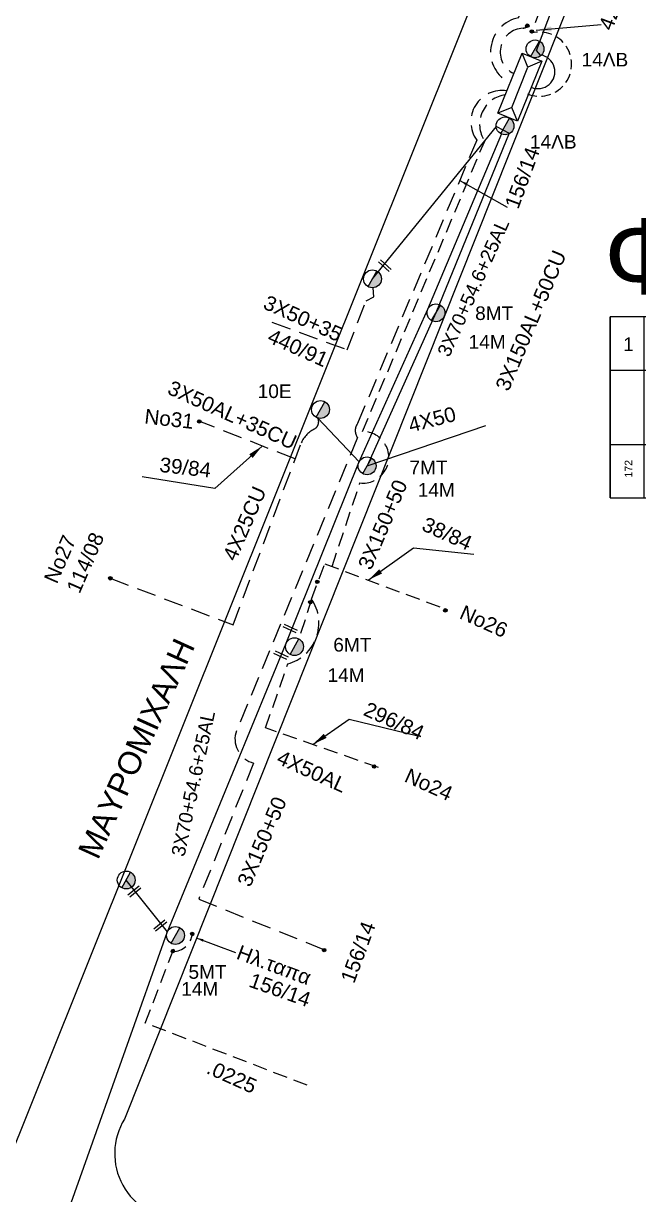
# Model space of a CAD drawing. Header units: millimetres. Extents: x 72 to 3039, y -786 to 786.
# Drawn here: x 1371.1 to 1452.3, y 35 to 189.7 of the extents above; entities that cross this region are included whole.
import ezdxf
from ezdxf.enums import TextEntityAlignment as Align

# ---------------------------------------------------------------- set-up
doc = ezdxf.new("R2010")
doc.units = ezdxf.units.MM
doc.linetypes.add('DASHED', pattern=[19.05, 12.7, -6.35])
for name, color, linetype in [('Άγνωστα', 7, 'Continuous'), ('Ασφαλειοκιβώτια Χ.Τ 9 αναχωρήσεων', 7, 'Continuous'), ('Γυμνά εναέρια ΧΤ (3Φ)   4x50AL', 7, 'Continuous'), ('Επιγραφές - Σχήματα', 7, 'Continuous'), ('Καλώδια ΧΤ   3x150+50AL', 7, 'DASHED'), ('Καλώδια ΧΤ   3x150AL+50CU', 7, 'DASHED'), ('Καλώδια ΧΤ   3x150AL+50XLPE', 7, 'DASHED'), ('Καλώδια ΧΤ   4x50AL', 7, 'DASHED'), ('Μηχανική τομή', 7, 'Continuous'), ('Στύλος ΦΜ', 7, 'Continuous'), ('Στύλος ΦΜ @ 1', 7, 'Continuous'), ('Συνδέσεις', 7, 'Continuous'), ('Συνεστραμμένα ΧΤ   3x70+54.6+25 AL', 7, 'SYN_LINE'), ('Υποσταθμός πόλεως', 7, 'Continuous'), ('Υπόβαθρο ΔΕΗ', 7, 'Continuous'), ('Υπόγεια καλώδια Παροχών ΧΤ   .0225', 7, 'DASHED'), ('Υπόγεια καλώδια Παροχών ΧΤ   4x25', 7, 'DASHED')]:
    doc.layers.add(name, color=color, linetype=linetype)
doc.styles.get("Standard").update_dxf_attribs({"font": 'arial.ttf'})
doc.linetypes.add('SYN_LINE', pattern='A,0.5,-0.0001,["/\\/\\/\\/",Standard,S=0.1,R=0,X=0,Y=-0.05],-0.25', length=0.7501)
doc.dimstyles.new('ISO-25', dxfattribs={"dimtxt": 2.5, "dimasz": 2.5, "dimexe": 1.25, "dimexo": 0.625, "dimtad": 1, "dimtxsty": 'Standard', "dimcen": 2.5, "dimadec": 0, "dimazin": 0, "dimtfac": 1, "dimtmove": 0, "dimatfit": 3, "dimfxl": 1, "dimarcsym": 0})

# ---------------------------------------------------------------- blocks, each defined once
blk = doc.blocks.new('ΥΠΑΡΧΩΝ ΤΣΙΜΕΝΤΕΝΙΟΣ ΣΤΥΛΟΣ')
at = {"layer": 'Στύλος ΦΜ'}
blk.add_hatch(color=7, dxfattribs=at).paths.add_polyline_path([(-1.29, -2.28, 0.574793), (2.62, 0, 0.268822), (1.3, 2.27)])
at = {"layer": 'Στύλος ΦΜ', "color": 7}
blk.add_line((-1.29, -2.28), (1.3, 2.27), dxfattribs=at)
blk.add_circle((0, 0), 2.62, dxfattribs=at)
at = {"layer": 'Στύλος ΦΜ', "flags": 4}
for tag, p in [('ΑΡΙΘΜΟΣ', (-4.68, 8.05)), ('ΤΥΠΟΣ', (-4.91, 3.03))]:
    blk.add_attdef(tag, p, '', height=4, dxfattribs=at)
blk = doc.blocks.new('ΑΣΦΑΛΕΙΟΚΙΒΩΤΙΟ ΥΠΟΣΤΑΘΜΟΥ 9A ΑΝΑΧΩΡΗΣΕΩΝ')
at = {"layer": 'Ασφαλειοκιβώτια Χ.Τ 9 αναχωρήσεων', "ltscale": 40}
for p, q in [((0, 0), (0, 23.91)), ((4.5, 0), (4.5, 23.91)), ((9, 0), (9, 23.91)), ((13.5, 0), (13.5, 23.91)), ((18, 0), (18, 23.91)), ((22.5, 0), (22.5, 23.91)), ((27, 0), (27, 23.91)), ((31.5, 0), (31.5, 23.91)), ((36, 0), (36, 23.91)), ((0, 16.87), (40.5, 16.87)), ((0, 7.04), (40.5, 7.04))]:
    blk.add_line(p, q, dxfattribs=at)
at = {"layer": 'Ασφαλειοκιβώτια Χ.Τ 9 αναχωρήσεων'}
blk.add_lwpolyline([(40.5, 0), (40.5, 23.91), (0, 23.91), (0, 0)], close=True, dxfattribs=at)
for s, p in [('1', (1.71, 19.38)), ('2', (5.99, 19.38)), ('3', (10.53, 19.38)), ('4', (15.04, 19.38)), ('5', (19.55, 19.38)), ('6', (24.11, 19.38)), ('7', (28.24, 19.38)), ('8', (33.08, 19.38)), ('9', (37.43, 19.38))]:
    blk.add_text(s, height=1.8, dxfattribs=at).set_placement(p)
at = {"layer": 'Ασφαλειοκιβώτια Χ.Τ 9 αναχωρήσεων', "ltscale": 40}
for tag, height, rotation, p in [('ΟΝΟΜΑ', 2.5, 0.6514, (19.14, 25.35)), ('ΚΕΙΜΕΝΟ 1', 1, 90, (2.42, 3.84)), ('ΚΕΙΜΕΝΟ 2', 1, 90, (6.78, 3.84)), ('ΚΕΙΜΕΝΟ 3', 1, 90, (11.38, 3.84)), ('ΚΕΙΜΕΝΟ 4', 1, 90, (15.86, 3.84)), ('ΚΕΙΜΕΝΟ 5', 1, 90, (20.28, 3.84)), ('ΚΕΙΜΕΝΟ 6', 1, 90, (24.74, 3.84)), ('ΚΕΙΜΕΝΟ 7', 1, 90, (29.28, 3.84)), ('ΚΕΙΜΕΝΟ 8', 1, 90, (33.65, 3.84)), ('ΚΕΙΜΕΝΟ 9', 1, 90, (38.21, 3.84)), ('ΣΧ', 1, 0.6514, (20.24, -0.85))]:
    blk.add_attdef(tag, text='', height=height, rotation=rotation, dxfattribs=at).set_placement(p, align=Align.MIDDLE_CENTER)
blk = doc.blocks.new('ΥΠΟΣΤΑΘΜΟΣ ΠΟΛΕΩΣ')
at = {"layer": 'Υποσταθμός πόλεως', "linetype": 'Continuous', "ltscale": 40}
blk.add_lwpolyline([(-8.57, 2.82), (8.57, 2.82), (8.57, -2.82), (-8.57, -2.82)], close=True, dxfattribs=at)
for points in [[(-5.75, 0), (-8.57, 2.82)], [(5.75, 0), (8.57, 2.82)], [(-8.57, -2.82), (-5.75, 0)], [(-5.75, 0), (5.75, 0)], [(8.57, -2.82), (5.75, 0)]]:
    blk.add_lwpolyline(points, dxfattribs=at)
at = {"layer": 'Υποσταθμός πόλεως', "linetype": 'SYN_LINE', "ltscale": 40, "flags": 1}
for tag, p in [('ΜΕΤΑΣΧΗΜΑΤΙΣΜΟΣ', (10.6, 2.39)), ('ΙΣΧΥΣ', (10.58, -0.41)), ('ΑΡΙΘΜΟΣ', (10.7, -3.13))]:
    blk.add_attdef(tag, p, '', height=1.8, dxfattribs=at)
blk = doc.blocks.new('_ΣΥΝΔΕΣΗ')
at = {"layer": 'Συνδέσεις', "linetype": 'SYN_LINE', "ltscale": 40}
blk.add_hatch(color=256, dxfattribs=at).paths.add_polyline_path([(0.5, -0.01, 1), (-0.5, -0.01, 1)])
at = {"layer": 'Συνδέσεις'}
blk.add_circle((0, -0.01), 0.5, dxfattribs=at)
blk = doc.blocks.new('ΜΗΧΑΝΙΚΗ ΤΟΜΗ')
at = {"layer": 'Μηχανική τομή', "ltscale": 40}
for p, q in [((-1.89, 0.78), (1.89, 0.78)), ((1.89, 0), (-1.89, 0))]:
    blk.add_line(p, q, dxfattribs=at)

msp = doc.modelspace()

# ---------------------------------------------------------------- linework, layer by layer
at = {"layer": 'Άγνωστα', "color": 27, "linetype": 'DASHED', "ltscale": 0.2}
msp.add_lwpolyline([(1403.93, 150.24), (1413.87, 146.59), (1416.36, 153.07), (1417.37, 153.59), (1417.29, 154.78)], dxfattribs=at)
at = {"layer": 'Άγνωστα', "color": 85, "linetype": 'DASHED', "ltscale": 0.2}
msp.add_lwpolyline([(1406.99, 132.16), (1394.19, 137.22)], dxfattribs=at)
at = {"layer": 'Άγνωστα', "color": 85, "linetype": 'SYN_LINE', "ltscale": 10}
msp.add_lwpolyline([(1415.43, 131.78), (1409.98, 137.57)], dxfattribs=at)
at = {"layer": 'Γυμνά εναέρια ΧΤ (3Φ)   4x50AL', "color": 27, "linetype": 'SYN_LINE', "ltscale": 20}
msp.add_lwpolyline([(1416.49, 131.25), (1432.15, 136.59)], dxfattribs=at)
at = {"layer": 'Καλώδια ΧΤ   3x150+50AL', "color": 1, "ltscale": 0.2}
msp.add_lwpolyline([(1435.36, 181.8, -0.715457), (1436.5, 190.45), (1448.2, 218.97), (1427.85, 245.11), (1427.8, 246.9), (1425.21, 251.06, 0.566375), (1422.94, 251.03, 0.762121)], format="xyb", dxfattribs=at)
at = {"layer": 'Καλώδια ΧΤ   3x150+50AL', "color": 4, "ltscale": 0.2}
msp.add_lwpolyline([(1478.05, 192.56), (1469.66, 202.77), (1464.59, 199.39, 0.434135), (1444.82, 206.44), (1438.19, 188.43, 0.116698), (1438.19, 188.43, -0.056397)], format="xyb", dxfattribs=at)
at = {"layer": 'Καλώδια ΧΤ   3x150+50AL', "color": 7, "ltscale": 0.2}
msp.add_lwpolyline([(1437.87, 189.43, -0.142822), (1437.08, 189.07, 0.778372), (1435.85, 183.07)], format="xyb", dxfattribs=at)
at = {"layer": 'Καλώδια ΧΤ   3x150AL+50CU', "color": 6, "linetype": 'DASHED', "ltscale": 0.2}
msp.add_lwpolyline([(1434.96, 180.8, 0.664567), (1430.97, 174.29), (1415.24, 136.86, 0.325676), (1415.22, 134.98), (1399.14, 95.95, 0.407381), (1401.51, 91.99), (1394.26, 74.02), (1410.64, 67.42)], format="xyb", dxfattribs=at)
at = {"layer": 'Καλώδια ΧΤ   3x150AL+50CU', "color": 5, "ltscale": 0.15}
msp.add_lwpolyline([(1411.86, 117.95), (1415.55, 128.99, 1.067721), (1415.89, 135.79), (1432.02, 174.16, -0.555171), (1434.77, 180.28, -95.517307)], format="xyb", dxfattribs=at)
at = {"layer": 'Καλώδια ΧΤ   3x150AL+50XLPE', "color": 4, "linetype": 'DASHED', "ltscale": 0.1}
msp.add_arc((1439.26, 184.32), 4.24, 247.9185, 104.5974, dxfattribs=at)
at = {"layer": 'Καλώδια ΧΤ   4x50AL', "color": 5, "ltscale": 0.15}
msp.add_lwpolyline([(1418, 91.4), (1403.09, 96.63), (1406.02, 105.09, 0.513916), (1409.16, 113.65), (1410.92, 118.3), (1427.1, 112.24)], format="xyb", dxfattribs=at)
msp.add_lwpolyline([(1409.16, 113.65), (1407.49, 108.39)], dxfattribs=at)
at = {"layer": 'Συνεστραμμένα ΧΤ   3x70+54.6+25 AL', "color": 2, "ltscale": 20}
msp.add_lwpolyline([(1438.17, 181.27, 1.13769), (1439.41, 185.52), (1438.85, 186.11), (1445.88, 204.71), (1453.55, 226.03), (1428.3, 257.33), (1404.2, 261.4)], format="xyb", dxfattribs=at)
at = {"layer": 'Συνεστραμμένα ΧΤ   3x70+54.6+25 AL', "color": 85, "ltscale": 20}
msp.add_lwpolyline([(1373.58, 23.1), (1390.08, 69.61), (1405.82, 107.82), (1415.39, 131.69), (1424.52, 151.95), (1434.3, 175.16)], dxfattribs=at)
at = {"layer": 'Συνεστραμμένα ΧΤ   3x70+54.6+25 AL', "color": 27, "ltscale": 20}
msp.add_lwpolyline([(1417.21, 155.95), (1433.59, 176.09), (1435.26, 175.18), (1425.59, 151.47), (1416.49, 131.25)], dxfattribs=at)
at = {"layer": 'Συνεστραμμένα ΧΤ   3x70+54.6+25 AL', "color": 85, "ltscale": 10}
msp.add_lwpolyline([(1390.13, 69.72), (1384.7, 76.54)], dxfattribs=at)
at = {"layer": 'Υπόβαθρο ΔΕΗ'}
for points in [[(1367.34, 35.04), (1301.26, 42.41, -0.475189), (1291.18, 58.04), (1314.89, 148.19), (1403.6, 258.18, -0.535754), (1416.91, 256.96), (1439.82, 227.84, -0.269141), (1441.06, 219.11), (1367.34, 35.04)], [(1456.75, 31.1), (1515.44, 111.59, 0.313371), (1515.92, 132.64), (1460.41, 202.44, 0.575862), (1446.36, 200.38), (1384.46, 44.97, 0.584994), (1391.75, 31.75), (1446.55, 26.47, 0.267675), (1456.75, 31.1, -8.548518)]]:
    msp.add_lwpolyline(points, format="xyb", dxfattribs=at)
at = {"layer": 'Υπόγεια καλώδια Παροχών ΧΤ   .0225', "color": 85, "ltscale": 0.15}
msp.add_lwpolyline([(1390.83, 67.11, 0.39444), (1393.41, 69.44), (1393.41, 69.44), (1393.41, 69.44)], format="xyb", dxfattribs=at)
msp.add_lwpolyline([(1408.59, 49.43), (1387.21, 57.65), (1391.19, 68.04)], dxfattribs=at)
at = {"layer": 'Υπόγεια καλώδια Παροχών ΧΤ   4x25', "color": 85, "ltscale": 0.2}
msp.add_lwpolyline([(1382.59, 116.4), (1398.8, 110.26), (1407.72, 134.1, -0.187216), (1409.51, 136.11, 0.41432), (1409.98, 137.57, -1.964558)], format="xyb", dxfattribs=at)

# ---------------------------------------------------------------- block references
at = {"layer": 'Ασφαλειοκιβώτια Χ.Τ 9 αναχωρήσεων'}
ref = msp.add_blockref('ΑΣΦΑΛΕΙΟΚΙΒΩΤΙΟ ΥΠΟΣΤΑΘΜΟΥ 9A ΑΝΑΧΩΡΗΣΕΩΝ', (1448.58, 127.03), dxfattribs=at)
ref.add_attrib('ΚΕΙΜΕΝΟ 6', '125', dxfattribs={"ltscale": 40, "height": 1, "rotation": 90}).set_placement((1473.33, 130.87), align=Align.MIDDLE_CENTER)
ref.add_attrib('ΚΕΙΜΕΝΟ 5', '35', dxfattribs={"ltscale": 40, "height": 1, "rotation": 90}).set_placement((1468.87, 130.87), align=Align.MIDDLE_CENTER)
ref.add_attrib('ΚΕΙΜΕΝΟ 4', '5', dxfattribs={"ltscale": 40, "height": 1, "rotation": 90}).set_placement((1464.45, 130.87), align=Align.MIDDLE_CENTER)
ref.add_attrib('ΚΕΙΜΕΝΟ 3', '65', dxfattribs={"ltscale": 40, "height": 1, "rotation": 90}).set_placement((1459.96, 130.87), align=Align.MIDDLE_CENTER)
ref.add_attrib('ΚΕΙΜΕΝΟ 1', '172', dxfattribs={"ltscale": 40, "height": 1, "rotation": 90}).set_placement((1451.01, 130.87), align=Align.MIDDLE_CENTER)
ref.add_attrib('ΚΕΙΜΕΝΟ 2', '10', dxfattribs={"ltscale": 40, "height": 1, "rotation": 90}).set_placement((1455.36, 130.87), align=Align.MIDDLE_CENTER)
ref.add_attrib('ΣΧ', 'h=0.29', dxfattribs={"ltscale": 40, "height": 1, "rotation": 0.6514}).set_placement((1468.83, 126.18), align=Align.MIDDLE_CENTER)
at = {"layer": 'Μηχανική τομή'}
for p, xscale, yscale, zscale, rotation in [((1418.71, 157.56), 0.5000000000000308, 0.5000000000000308, 0.5000000000000308, 317.4041061245122), ((1406.26, 109.59), 0.5000000000000075, 0.5000000000000075, 0.5000000000000075, 335.2386936943687), ((1405.05, 106.06), 0.500000000000072, 0.500000000000072, 0.500000000000072, 335.2386936943722), ((1385.9, 74.89), 0.4999999999999576, 0.4999999999999576, 0.4999999999999576, 38.65873109772485), ((1389.3, 70.39), 0.5000000000000464, 0.5000000000000464, 0.5000000000000464, 38.65873109771671)]:
    msp.add_blockref('ΜΗΧΑΝΙΚΗ ΤΟΜΗ', p, dxfattribs=dict(at, xscale=xscale, yscale=yscale, zscale=zscale, rotation=rotation))
at = {"layer": 'Στύλος ΦΜ @ 1', "ltscale": 40}
ref = msp.add_blockref('ΥΠΑΡΧΩΝ ΤΣΙΜΕΝΤΕΝΙΟΣ ΣΤΥΛΟΣ', (1438.67, 186.33), dxfattribs=dict(at, xscale=0.4499999999998181, yscale=0.4499999999998181, zscale=0.4499999999998181))
ref.add_attrib('ΤΥΠΟΣ', '14ΛB', (1444.82, 184.01), dxfattribs={"layer": 'Στύλος ΦΜ', "height": 1.8, "flags": 4})
ref = msp.add_blockref('ΥΠΑΡΧΩΝ ΤΣΙΜΕΝΤΕΝΙΟΣ ΣΤΥΛΟΣ', (1434.71, 176.16), dxfattribs=dict(at, xscale=0.4499999999998181, yscale=0.4499999999998181, zscale=0.4499999999998181))
ref.add_attrib('ΤΥΠΟΣ', '14ΛΒ', (1438, 173.16), dxfattribs={"layer": 'Στύλος ΦΜ', "height": 1.8, "flags": 4})
at = {"layer": 'Στύλος ΦΜ @ 1', "ltscale": 40, "xscale": 0.4499999999998181, "yscale": 0.4499999999998181, "zscale": 0.4499999999998181}
for p in [(1417.2, 155.95), (1384.69, 76.54)]:
    msp.add_blockref('ΥΠΑΡΧΩΝ ΤΣΙΜΕΝΤΕΝΙΟΣ ΣΤΥΛΟΣ', p, dxfattribs=at)
at = {"layer": 'Στύλος ΦΜ @ 1', "ltscale": 40}
ref = msp.add_blockref('ΥΠΑΡΧΩΝ ΤΣΙΜΕΝΤΕΝΙΟΣ ΣΤΥΛΟΣ', (1425.59, 151.47), dxfattribs=dict(at, xscale=0.4499999999998181, yscale=0.4499999999998181, zscale=0.4499999999998181))
ref.add_attrib('ΤΥΠΟΣ', '14Μ', (1429.9, 146.73), dxfattribs={"layer": 'Στύλος ΦΜ', "height": 1.8, "flags": 4})
ref.add_attrib('ΑΡΙΘΜΟΣ', '8ΜΤ', (1430.76, 150.52), dxfattribs={"layer": 'Στύλος ΦΜ', "height": 1.8, "flags": 4})
ref = msp.add_blockref('ΥΠΑΡΧΩΝ ΤΣΙΜΕΝΤΕΝΙΟΣ ΣΤΥΛΟΣ', (1410.34, 138.69), dxfattribs=dict(at, xscale=0.4499999999998181, yscale=0.4499999999998181, zscale=0.4499999999998181))
ref.add_attrib('ΤΥΠΟΣ', '10Ε', (1402.05, 140.21), dxfattribs={"layer": 'Στύλος ΦΜ', "height": 1.8, "flags": 4})
ref = msp.add_blockref('ΥΠΑΡΧΩΝ ΤΣΙΜΕΝΤΕΝΙΟΣ ΣΤΥΛΟΣ', (1416.49, 131.25), dxfattribs=dict(at, xscale=0.4499999999998181, yscale=0.4499999999998181, zscale=0.4499999999998181))
ref.add_attrib('ΤΥΠΟΣ', '14Μ', (1423.18, 127.17), dxfattribs={"layer": 'Στύλος ΦΜ', "height": 1.8, "flags": 4})
ref.add_attrib('ΑΡΙΘΜΟΣ', '7ΜΤ', (1422.09, 130.14), dxfattribs={"layer": 'Στύλος ΦΜ', "height": 1.8, "flags": 4})
ref = msp.add_blockref('ΥΠΑΡΧΩΝ ΤΣΙΜΕΝΤΕΝΙΟΣ ΣΤΥΛΟΣ', (1406.91, 107.37), dxfattribs=dict(at, xscale=0.4499999999998181, yscale=0.4499999999998181, zscale=0.4499999999998181))
ref.add_attrib('ΤΥΠΟΣ', '14Μ', (1411.27, 102.72), dxfattribs={"layer": 'Στύλος ΦΜ', "height": 1.8, "flags": 4})
ref.add_attrib('ΑΡΙΘΜΟΣ', '6ΜΤ', (1412.03, 106.72), dxfattribs={"layer": 'Στύλος ΦΜ', "height": 1.8, "flags": 4})
ref = msp.add_blockref('ΥΠΑΡΧΩΝ ΤΣΙΜΕΝΤΕΝΙΟΣ ΣΤΥΛΟΣ', (1391.19, 69.22), dxfattribs=dict(at, xscale=0.4499999999998181, yscale=0.4499999999998181, zscale=0.4499999999998181))
ref.add_attrib('ΤΥΠΟΣ', '14Μ', (1391.95, 61.26), dxfattribs={"layer": 'Στύλος ΦΜ', "height": 1.8, "flags": 4})
ref.add_attrib('ΑΡΙΘΜΟΣ', '5ΜΤ', (1392.91, 63.5), dxfattribs={"layer": 'Στύλος ΦΜ', "height": 1.8, "flags": 4})
at = {"layer": 'Συνδέσεις', "xscale": 0.4499999999998181, "yscale": 0.4499999999998181, "zscale": 0.4499999999998181}
for p in [(1437.65, 189.4), (1438.24, 188.64), (1394.34, 137.13), (1382.59, 116.4), (1409.92, 115.94), (1409, 113.24), (1426.82, 112.17), (1417.42, 91.54), (1393.41, 69.42), (1390.86, 67.16), (1410.82, 67.29)]:
    msp.add_blockref('_ΣΥΝΔΕΣΗ', p, dxfattribs=at)
at = {"layer": 'Υποσταθμός πόλεως', "xscale": 0.5000000000000412, "yscale": 0.5000000000000412, "zscale": 0.5000000000000412, "rotation": 68.10659968700617}
msp.add_blockref('ΥΠΟΣΤΑΘΜΟΣ ΠΟΛΕΩΣ', (1436.66, 181.27), dxfattribs=at)

# ---------------------------------------------------------------- texts
at = {"layer": 'Άγνωστα', "char_height": 1.8, "width": 23.5192, "attachment_point": 1, "rotation": 335.7769}
for s, insert in [('{\\H1.083x;3X50+35}', (1403.42, 153.88)), ('{\\H1.083x;3X50AL+35CU}', (1390.78, 142.61))]:
    msp.add_mtext(s, dxfattribs=dict(at, insert=insert))
at = {"layer": 'Γυμνά εναέρια ΧΤ (3Φ)   4x50AL', "insert": (1421.75, 137.54), "char_height": 1.8, "width": 23.5192, "attachment_point": 1, "rotation": 14.4979}
msp.add_mtext('{\\H1.083x;4X50}', dxfattribs=at)
at = {"layer": 'Επιγραφές - Σχήματα', "insert": (1447.74, 163.94), "char_height": 10, "width": 29.5272, "attachment_point": 1}
msp.add_mtext('ΦΨ-66', dxfattribs=at)
at = {"layer": 'Επιγραφές - Σχήματα', "attachment_point": 1}
for s, insert, char_height, width, rotation in [('{\\H1.083x;440/91}', (1403.98, 149.44), 1.8, 23.5192, 335.7769), ('{\\H1.083x;No31}', (1387.24, 138.79), 1.8, 23.5192, 353.5933), ('{\\H1.083x;39/84}', (1389.22, 132.4), 1.8, 23.5192, 353.5933), ('{\\H1.083x;38/84}', (1424.36, 124.59), 1.8, 23.5192, 335.7769), ('{\\H1.083x;No27\\P114/08}', (1373.75, 116.33), 1.8, 23.5192, 66.543), ('{\\H1.083x;No26}', (1429.34, 112.94), 1.8, 23.5192, 335.7769), ('ΜΑΥΡΟΜΙΧΑΛΗ', (1378.22, 80.33), 3, 32.1841, 65.5921), ('{\\H1.083x;296/84}', (1416.66, 100.16), 1.8, 23.5192, 335.7769), ('{\\H1.083x;No24}', (1422.07, 91.38), 1.8, 23.5192, 335.7769)]:
    msp.add_mtext(s, dxfattribs=dict(at, insert=insert, char_height=char_height, width=width, rotation=rotation))
at = {"layer": 'Καλώδια ΧΤ   3x150+50AL', "char_height": 1.8, "width": 23.5192, "attachment_point": 1}
for s, insert, rotation in [('{\\H1.083x;428/13}', (1447.01, 189.3), 69.7302), ('{\\H1.083x;156/14}', (1434.61, 165.73), 69.7302), ('{\\H1.083x;156/14}', (1412.94, 63.45), 69.7302), ('{\\H1.083x;Hλ.ταπα}', (1399.78, 68.02), 339.5131), ('{\\H1.083x;156/14}', (1401.39, 64.33), 340.6623)]:
    msp.add_mtext(s, dxfattribs=dict(at, insert=insert, rotation=rotation))
at = {"layer": 'Καλώδια ΧΤ   3x150AL+50CU', "char_height": 1.8, "width": 23.5192, "attachment_point": 1, "rotation": 67.092}
for s, insert in [('{\\H1.083x;3X150AL+50CU}', (1433.37, 141.74)), ('{\\H1.083x;3X150+50}', (1415.22, 118.12)), ('{\\H1.083x;3X150+50}', (1399.27, 76.25))]:
    msp.add_mtext(s, dxfattribs=dict(at, insert=insert))
at = {"layer": 'Καλώδια ΧΤ   4x50AL', "insert": (1405.2, 93.78), "char_height": 1.8, "width": 23.5192, "attachment_point": 1, "rotation": 335.7769}
msp.add_mtext('{\\H1.083x;4X50AL}', dxfattribs=at)
at = {"layer": 'Συνεστραμμένα ΧΤ   3x70+54.6+25 AL', "char_height": 1.8, "width": 16.2172, "attachment_point": 1}
for insert, rotation in [((1425.69, 146.23), 65.8935), ((1390.61, 79.91), 78.0041)]:
    msp.add_mtext('3X70+54.6+25AL', dxfattribs=dict(at, insert=insert, rotation=rotation))
at = {"layer": 'Υπόγεια καλώδια Παροχών ΧΤ   .0225', "insert": (1395.94, 52.85), "char_height": 1.8, "width": 23.5192, "attachment_point": 1, "rotation": 335.7769}
msp.add_mtext('{\\H1.083x;.0225}', dxfattribs=at)
at = {"layer": 'Υπόγεια καλώδια Παροχών ΧΤ   4x25', "insert": (1397.36, 119.31), "char_height": 1.8, "width": 23.5192, "attachment_point": 1, "rotation": 66.543}
msp.add_mtext('{\\H1.083x;4X25CU}', dxfattribs=at)

# ---------------------------------------------------------------- leaders
at = {"layer": 'Επιγραφές - Σχήματα'}
for points in [[(1438.83, 188.79), (1447.41, 189.57)], [(1402.65, 133.87), (1396.37, 128.28), (1386.81, 129.8)], [(1416.65, 116.15), (1422.63, 120.41), (1430.57, 119.59)], [(1409.31, 94.45), (1414.13, 97.77), (1423.19, 95.6)]]:
    msp.add_leader(points, dimstyle='ISO-25', override={"dimasz": 2, "dimgap": 0.625, "dimtad": 0}, dxfattribs=at)
at = {"layer": 'Επιγραφές - Σχήματα', "ltscale": 40}
for points in [[(1428.73, 168.95), (1434.97, 165.42)], [(1393.91, 68.91), (1399.11, 66.96)]]:
    msp.add_leader(points, dimstyle='ISO-25', override={"dimasz": 1, "dimtad": 0}, dxfattribs=at)

doc.saveas('drawing.dxf')
